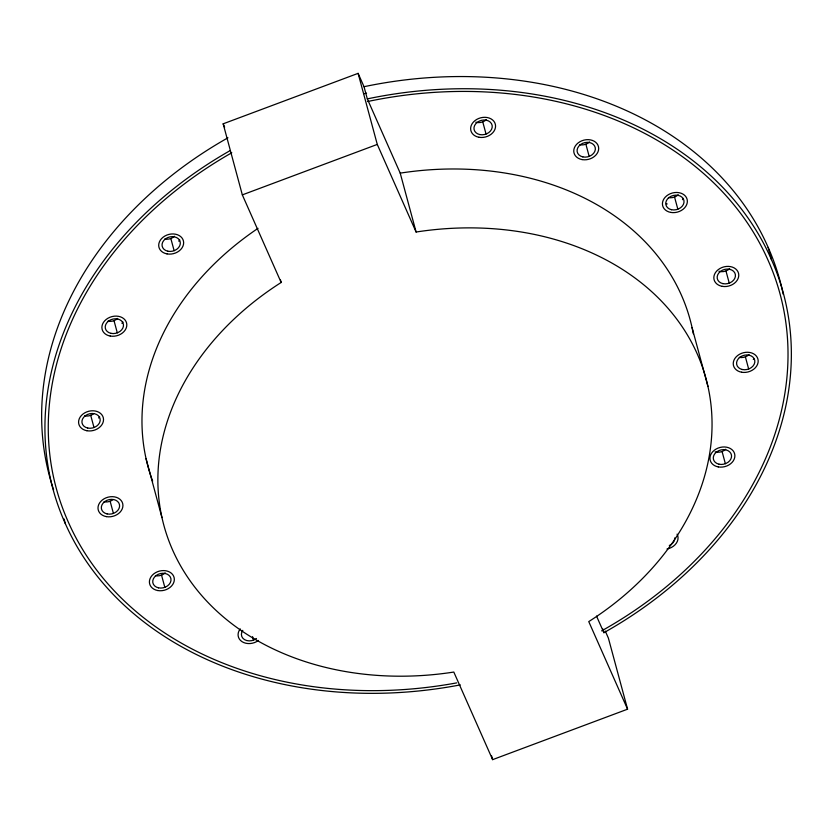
<?xml version="1.0" encoding="UTF-8"?>
<svg xmlns="http://www.w3.org/2000/svg" width="833" height="833" viewBox="0 0 833 833"><rect width="100%" height="100%" fill="white"/><g stroke="black" fill="none" stroke-linecap="round" stroke-linejoin="round"><path stroke-width="1.25" d="M281.158 282.481L242.33 194.88L223.161 123.815L358.107 73.356L364.021 86.705L367.311 98.888L400.215 173.129L416.104 232.022A280.825 219.475 -15.1 0 1 697.252 353.952A280.825 219.475 -15.1 0 1 588.754 621.595L627.572 709.185L492.626 759.644L453.808 672.054A280.825 219.475 -15.1 0 1 172.66 550.113A280.825 219.475 -15.1 0 1 281.158 282.481L280.492 280.023M242.33 194.88L377.276 144.421L358.107 73.356M605.279 631.07L608.392 638.12L627.572 709.185M596.522 616.087L603.883 632.695A377.995 295.403 -15.1 0 0 771.441 259.594L768.151 247.411A378.182 295.548 -15.1 0 0 364.021 86.705M377.276 144.421L416.104 232.022M223.161 123.815L224.639 127.157M725.96 270.944L729.25 283.126M745.379 356.826L748.659 369.009M674.553 197.025L677.843 209.208M692.056 327.588L707.946 386.481M722.076 451.517L725.366 463.7M585.88 144.203L589.17 156.385M482.755 121.868L486.045 134.051M602.894 629.04L603.883 632.695M491.616 755.906L492.626 759.644M170.838 238.509L174.128 250.691M252.555 636.662L253.492 640.15M114.017 320.653L117.297 332.836M146.067 458.702L161.956 517.595M161.54 575.145L164.819 587.327M90.714 415.344L94.004 427.527M110.133 501.227L113.413 513.409M64.079 519.001L65.338 523.645A377.984 295.403 -15.1 0 0 460.305 684.893M65.328 523.645A378.182 295.559 -15.1 0 1 230.116 150.617M367.311 98.888A378.182 295.548 -15.1 0 1 771.441 259.594M768.151 247.411A377.995 295.403 -15.1 0 1 783.228 294.341M589.535 141.974A9.267 7.247 -15.1 0 1 579.768 144.755M486.399 119.64A9.267 7.247 -15.1 0 1 475.768 122.212M678.208 194.797A9.267 7.247 -15.1 0 1 668.441 197.577M174.482 236.28A9.267 7.247 -15.1 0 1 164.726 239.061M117.661 318.425A9.267 7.247 -15.1 0 1 107.894 321.205M93.692 413.689A9.267 7.247 -15.1 0 1 84.602 415.896M729.614 268.715A9.267 7.247 -15.1 0 1 718.973 271.287M749.023 354.598A9.267 7.247 -15.1 0 1 739.256 357.378M725.72 449.279A9.267 7.247 -15.1 0 1 715.089 451.85M674.73 537.91A9.267 7.247 -15.1 0 1 669.305 545.532M113.111 499.571A9.267 7.247 -15.1 0 1 104.01 501.778M165.184 572.917A9.267 7.247 -15.1 0 1 155.417 575.697M256.47 638.484A9.267 7.247 -15.1 0 1 244.558 639.65A9.267 7.247 -15.1 0 1 242.799 630.362M400.215 173.129A280.825 219.475 -15.1 0 1 693.316 333.783M152.658 481.12A280.825 219.475 -15.1 0 1 258.022 228.336M53.614 489.887A378.182 295.559 -15.1 0 1 227.95 137.799M364.073 93.681A374.808 292.924 -15.1 0 1 366.541 93.161M367.499 101.543A374.808 292.924 -15.1 0 1 768.286 260.771A374.621 292.779 -15.1 0 1 601.613 630.883M456.703 682.883A374.621 292.779 -15.1 0 1 68.483 522.458A374.808 292.924 -15.1 0 1 231.793 152.751M258.438 640.452A12.641 9.881 -15.1 0 1 242.111 641.712A12.641 9.881 -15.1 0 1 240.248 628.873M677.083 534.14A12.641 9.881 -15.1 0 1 667.014 548.999M753.813 358.846A12.641 9.881 -15.1 0 1 753.292 359.471M99.637 416.719A12.641 9.881 -15.1 0 1 98.627 417.999M122.93 322.027A12.641 9.881 -15.1 0 1 121.93 323.308M179.751 239.873A12.641 9.881 -15.1 0 1 178.751 241.154M683.476 198.4A12.641 9.881 -15.1 0 1 682.466 199.681M667.191 203.97A12.641 9.881 -15.1 0 1 666.41 203.71M582.84 156.896A9.267 7.247 -15.1 0 0 595.272 147.764A9.267 7.247 -15.1 0 0 580.549 144.546A9.267 7.247 -15.1 0 0 582.84 156.896M479.714 134.561A9.267 7.247 -15.1 0 0 492.147 125.429A9.267 7.247 -15.1 0 0 477.424 122.212A9.267 7.247 -15.1 0 0 479.714 134.561M671.513 209.718A9.267 7.247 -15.1 0 0 683.945 200.576A9.267 7.247 -15.1 0 0 669.222 197.359A9.267 7.247 -15.1 0 0 671.513 209.718M167.797 251.202A9.267 7.247 -15.1 0 0 180.23 242.059A9.267 7.247 -15.1 0 0 165.507 238.842A9.267 7.247 -15.1 0 0 167.797 251.202M110.976 333.346A9.267 7.247 -15.1 0 0 123.399 324.214A9.267 7.247 -15.1 0 0 108.675 320.997A9.267 7.247 -15.1 0 0 110.976 333.346M87.673 428.037A9.267 7.247 -15.1 0 0 100.106 418.905A9.267 7.247 -15.1 0 0 85.383 415.688A9.267 7.247 -15.1 0 0 87.673 428.037M722.919 283.636A9.267 7.247 -15.1 0 0 735.352 274.494A9.267 7.247 -15.1 0 0 720.628 271.277A9.267 7.247 -15.1 0 0 722.919 283.636M742.338 369.519A9.267 7.247 -15.1 0 0 754.76 360.377A9.267 7.247 -15.1 0 0 740.037 357.159A9.267 7.247 -15.1 0 0 742.338 369.519M719.035 464.21A9.267 7.247 -15.1 0 0 731.468 455.068A9.267 7.247 -15.1 0 0 716.744 451.85A9.267 7.247 -15.1 0 0 719.035 464.21M107.093 513.919A9.267 7.247 -15.1 0 0 119.515 504.777A9.267 7.247 -15.1 0 0 104.791 501.56A9.267 7.247 -15.1 0 0 107.093 513.919M158.499 587.838A9.267 7.247 -15.1 0 0 170.921 578.696A9.267 7.247 -15.1 0 0 156.198 575.478A9.267 7.247 -15.1 0 0 158.499 587.838M157.739 590.535A12.641 9.881 -15.1 0 0 174.128 577.592A12.641 9.881 -15.1 0 0 153.751 573.885A12.641 9.881 -15.1 0 0 157.739 590.535M106.332 516.616A12.641 9.881 -15.1 0 0 122.722 503.673A12.641 9.881 -15.1 0 0 102.344 499.967A12.641 9.881 -15.1 0 0 106.332 516.616M718.275 466.907A12.641 9.881 -15.1 0 0 734.675 453.964A12.641 9.881 -15.1 0 0 714.298 450.257A12.641 9.881 -15.1 0 0 718.275 466.907M741.578 372.216A12.641 9.881 -15.1 0 0 757.978 359.273A12.641 9.881 -15.1 0 0 737.59 355.566A12.641 9.881 -15.1 0 0 741.578 372.216M722.159 286.333A12.641 9.881 -15.1 0 0 738.559 273.391A12.641 9.881 -15.1 0 0 718.181 269.684A12.641 9.881 -15.1 0 0 722.159 286.333M86.913 430.734A12.641 9.881 -15.1 0 0 103.313 417.791A12.641 9.881 -15.1 0 0 82.925 414.084A12.641 9.881 -15.1 0 0 86.913 430.734M110.216 336.043A12.641 9.881 -15.1 0 0 126.606 323.1A12.641 9.881 -15.1 0 0 106.228 319.403A12.641 9.881 -15.1 0 0 110.216 336.043M167.037 253.898A12.641 9.881 -15.1 0 0 183.437 240.956A12.641 9.881 -15.1 0 0 163.049 237.249A12.641 9.881 -15.1 0 0 167.037 253.898M670.752 212.415A12.641 9.881 -15.1 0 0 687.152 199.472A12.641 9.881 -15.1 0 0 666.775 195.765A12.641 9.881 -15.1 0 0 670.752 212.415M478.954 137.258A12.641 9.881 -15.1 0 0 495.354 124.315A12.641 9.881 -15.1 0 0 474.966 120.618A12.641 9.881 -15.1 0 0 478.954 137.258M582.08 159.592A12.641 9.881 -15.1 0 0 598.479 146.65A12.641 9.881 -15.1 0 0 578.102 142.953A12.641 9.881 -15.1 0 0 582.08 159.592"/></g></svg>
